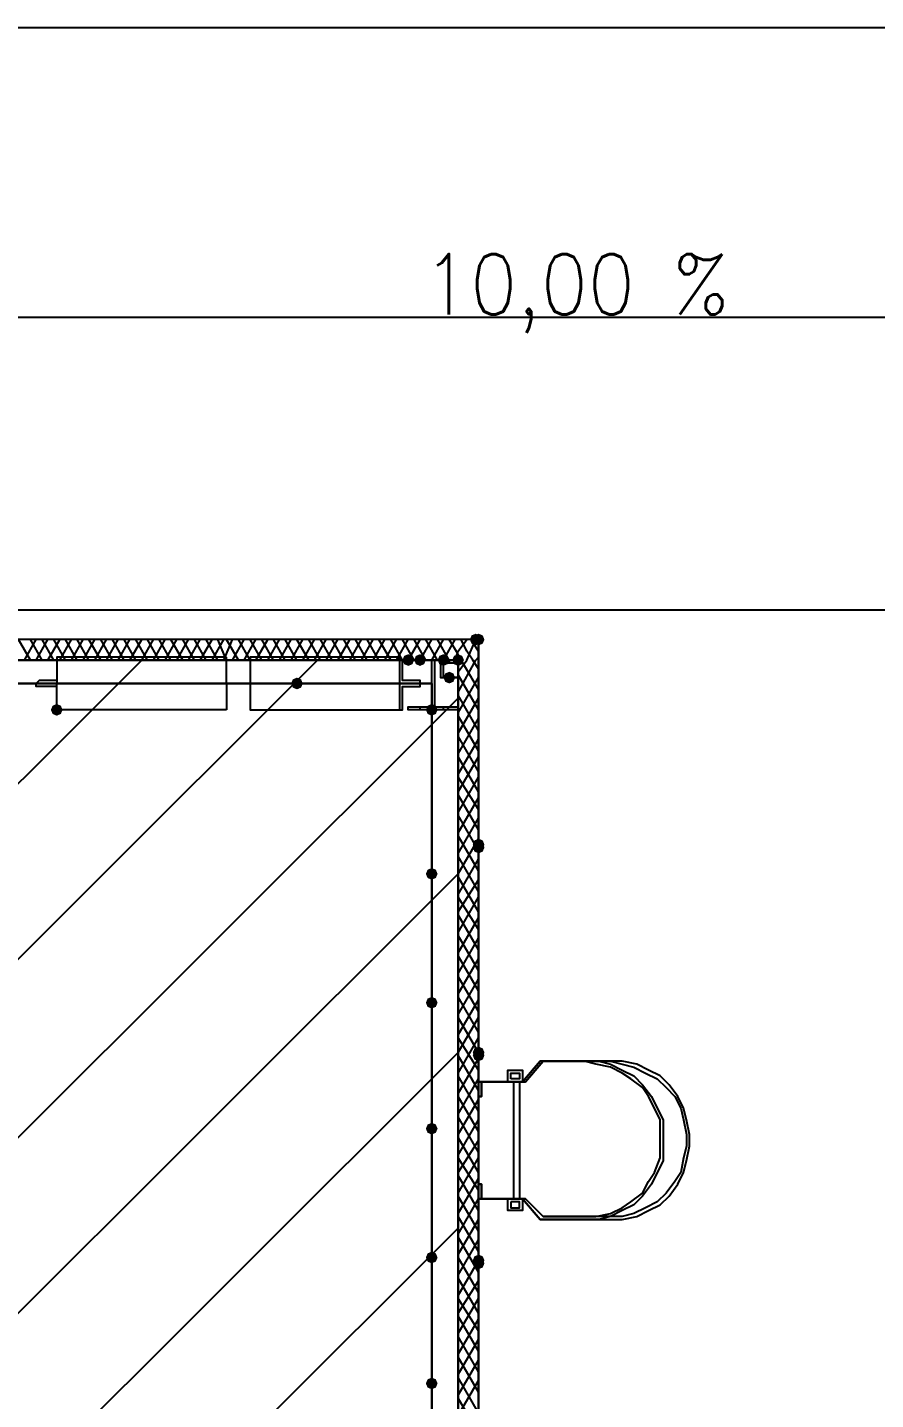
# Model space of a CAD drawing. Header units: millimetres. Extents: x 0 to 420, y 0 to 297.
# Drawn here: x 386.72 to 398.97, y 225.91 to 245.75 of the extents above; entities that cross this region are included whole.
import ezdxf

# ---------------------------------------------------------------- set-up
doc = ezdxf.new("R2010")
doc.units = ezdxf.units.MM
doc.layers.get('0').update_dxf_attribs({"linetype": 'CONTINUOUS'})
doc.styles.get("Standard").update_dxf_attribs({"font": 'STANDARD'})

msp = doc.modelspace()

# ---------------------------------------------------------------- hatches: boundary and pattern name
at = {"true_color": 0x000007}
for points in [[(393.276667, 236.897333), (393.251796, 236.837537), (393.192, 236.812667), (393.132204, 236.837537), (393.107333, 236.897333), (393.132204, 236.957129), (393.192, 236.982), (393.251796, 236.957129)], [(392.303, 236.601), (392.278129, 236.541204), (392.218333, 236.516333), (392.158537, 236.541204), (392.133667, 236.601), (392.158537, 236.660796), (392.218333, 236.685667), (392.278129, 236.660796)], [(392.303, 236.601), (392.278129, 236.541204), (392.218333, 236.516333), (392.158537, 236.541204), (392.133667, 236.601), (392.158537, 236.660796), (392.218333, 236.685667), (392.278129, 236.660796)], [(392.472333, 236.601), (392.447462, 236.541204), (392.387667, 236.516333), (392.327871, 236.541204), (392.303, 236.601), (392.327871, 236.660796), (392.387667, 236.685667), (392.447462, 236.660796)], [(392.472333, 236.601), (392.447462, 236.541204), (392.387667, 236.516333), (392.327871, 236.541204), (392.303, 236.601), (392.327871, 236.660796), (392.387667, 236.685667), (392.447462, 236.660796)], [(392.811, 236.601), (392.786129, 236.541204), (392.726333, 236.516333), (392.666538, 236.541204), (392.641667, 236.601), (392.666537, 236.660796), (392.726333, 236.685667), (392.786129, 236.660796)], [(392.811, 236.601), (392.786129, 236.541204), (392.726333, 236.516333), (392.666538, 236.541204), (392.641667, 236.601), (392.666537, 236.660796), (392.726333, 236.685667), (392.786129, 236.660796)], [(393.022667, 236.601), (392.997796, 236.541204), (392.938, 236.516333), (392.878204, 236.541204), (392.853333, 236.601), (392.878204, 236.660796), (392.938, 236.685667), (392.997796, 236.660796)], [(393.022667, 236.601), (392.997796, 236.541204), (392.938, 236.516333), (392.878204, 236.541204), (392.853333, 236.601), (392.878204, 236.660796), (392.938, 236.685667), (392.997796, 236.660796)], [(392.895667, 236.347), (392.870796, 236.287204), (392.811, 236.262333), (392.751204, 236.287204), (392.726333, 236.347), (392.751204, 236.406796), (392.811, 236.431667), (392.870796, 236.406796)], [(390.694333, 236.262333), (390.669462, 236.202537), (390.609667, 236.177667), (390.549871, 236.202537), (390.525, 236.262333), (390.549871, 236.322129), (390.609667, 236.347), (390.669462, 236.322129)], [(387.223, 235.881333), (387.198129, 235.821537), (387.138333, 235.796667), (387.078538, 235.821537), (387.053667, 235.881333), (387.078537, 235.941129), (387.138333, 235.966), (387.198129, 235.941129)], [(392.641667, 235.881333), (392.616796, 235.821537), (392.557, 235.796667), (392.497204, 235.821537), (392.472333, 235.881333), (392.497204, 235.941129), (392.557, 235.966), (392.616796, 235.941129)], [(392.641667, 233.510667), (392.616796, 233.450871), (392.557, 233.426), (392.497204, 233.450871), (392.472333, 233.510667), (392.497204, 233.570462), (392.557, 233.595333), (392.616796, 233.570463)], [(392.641667, 231.648), (392.616796, 231.588204), (392.557, 231.563333), (392.497204, 231.588204), (392.472333, 231.648), (392.497204, 231.707796), (392.557, 231.732667), (392.616796, 231.707796)], [(392.641667, 229.827667), (392.616796, 229.767871), (392.557, 229.743), (392.497204, 229.767871), (392.472333, 229.827667), (392.497204, 229.887462), (392.557, 229.912333), (392.616796, 229.887463)], [(392.641667, 227.965), (392.616796, 227.905204), (392.557, 227.880333), (392.497204, 227.905204), (392.472333, 227.965), (392.497204, 228.024796), (392.557, 228.049667), (392.616796, 228.024796)], [(392.641667, 226.144667), (392.616796, 226.084871), (392.557, 226.06), (392.497204, 226.084871), (392.472333, 226.144667), (392.497204, 226.204462), (392.557, 226.229333), (392.616796, 226.204463)]]:
    msp.add_hatch(color=0, dxfattribs=at).paths.add_polyline_path(points, flags=0)
at = {"true_color": 0x0000fe}
for points in [[(393.319, 236.897333), (393.294129, 236.837537), (393.234333, 236.812667), (393.174537, 236.837537), (393.149667, 236.897333), (393.174537, 236.957129), (393.234333, 236.982), (393.294129, 236.957129)], [(393.319, 236.897333), (393.294129, 236.837537), (393.234333, 236.812667), (393.174537, 236.837537), (393.149667, 236.897333), (393.174537, 236.957129), (393.234333, 236.982), (393.294129, 236.957129)], [(393.319, 233.934), (393.294129, 233.874204), (393.234333, 233.849333), (393.174537, 233.874204), (393.149667, 233.934), (393.174537, 233.993796), (393.234333, 234.018667), (393.294129, 233.993796)], [(393.319, 233.891667), (393.294129, 233.831871), (393.234333, 233.807), (393.174537, 233.831871), (393.149667, 233.891667), (393.174537, 233.951462), (393.234333, 233.976333), (393.294129, 233.951463)], [(393.319, 230.928333), (393.294129, 230.868537), (393.234333, 230.843667), (393.174537, 230.868537), (393.149667, 230.928333), (393.174537, 230.988129), (393.234333, 231.013), (393.294129, 230.988129)], [(393.319, 230.886), (393.294129, 230.826204), (393.234333, 230.801333), (393.174537, 230.826204), (393.149667, 230.886), (393.174537, 230.945796), (393.234333, 230.970667), (393.294129, 230.945796)], [(393.319, 227.922667), (393.294129, 227.862871), (393.234333, 227.838), (393.174537, 227.862871), (393.149667, 227.922667), (393.174537, 227.982462), (393.234333, 228.007333), (393.294129, 227.982463)], [(393.319, 227.880333), (393.294129, 227.820537), (393.234333, 227.795667), (393.174537, 227.820537), (393.149667, 227.880333), (393.174537, 227.940129), (393.234333, 227.965), (393.294129, 227.940129)]]:
    msp.add_hatch(color=0, dxfattribs=at).paths.add_polyline_path(points, flags=0)
at = {"true_color": 0x000007}
h = msp.add_hatch(color=0, dxfattribs=at)
h.paths.add_polyline_path([(393.234333, 236.939667), (393.234333, 218.863333)], flags=0)
h.paths.add_polyline_path([(393.234333, 218.863333), (393.234333, 236.939667)], flags=0)

# ---------------------------------------------------------------- linework, layer by layer
at = {"color": 0, "true_color": 0x000007}
for points in [[(407.416, 237.320667), (381.338667, 237.320667), (381.338667, 245.745), (407.416, 245.745)], [(407.416, 241.554), (381.338667, 241.554), (385.318, 237.320667)], [(392.938, 236.897333), (379.518333, 236.897333)], [(386.757333, 236.601), (386.588, 236.897333)], [(386.672667, 236.601), (386.842, 236.897333)], [(386.926667, 236.601), (386.757333, 236.897333)], [(386.842, 236.601), (387.011333, 236.897333)], [(387.096, 236.601), (386.926667, 236.897333)], [(387.011333, 236.601), (387.180667, 236.897333)], [(387.265333, 236.601), (387.096, 236.897333)], [(387.180667, 236.601), (387.35, 236.897333)], [(387.434667, 236.601), (387.265333, 236.897333)], [(387.35, 236.601), (387.519333, 236.897333)], [(387.604, 236.601), (387.434667, 236.897333)], [(387.519333, 236.601), (387.688667, 236.897333)], [(387.773333, 236.601), (387.604, 236.897333)], [(387.688667, 236.601), (387.858, 236.897333)], [(387.942667, 236.601), (387.773333, 236.897333)], [(387.858, 236.601), (388.027333, 236.897333)], [(388.112, 236.601), (387.942667, 236.897333)], [(388.027333, 236.601), (388.196667, 236.897333)], [(388.281333, 236.601), (388.112, 236.897333)], [(388.196667, 236.601), (388.366, 236.897333)], [(388.450667, 236.601), (388.281333, 236.897333)], [(388.366, 236.601), (388.535333, 236.897333)], [(388.62, 236.601), (388.450667, 236.897333)], [(388.535333, 236.601), (388.704667, 236.897333)], [(388.789333, 236.601), (388.62, 236.897333)], [(388.704667, 236.601), (388.874, 236.897333)], [(388.958667, 236.601), (388.789333, 236.897333)], [(388.874, 236.601), (389.043333, 236.897333)], [(389.128, 236.601), (388.958667, 236.897333)], [(389.043333, 236.601), (389.212667, 236.897333)], [(389.297333, 236.601), (389.128, 236.897333)], [(389.212667, 236.601), (389.382, 236.897333)], [(389.466667, 236.601), (389.297333, 236.897333)], [(389.382, 236.601), (389.551333, 236.897333)], [(389.593667, 236.601), (389.466667, 236.897333)], [(389.551333, 236.601), (389.678333, 236.897333)], [(389.763, 236.601), (389.593667, 236.897333)], [(389.678333, 236.601), (389.847667, 236.897333)], [(389.932333, 236.601), (389.763, 236.897333)], [(389.847667, 236.601), (390.017, 236.897333)], [(390.101667, 236.601), (389.932333, 236.897333)], [(390.017, 236.601), (390.186333, 236.897333)], [(390.271, 236.601), (390.101667, 236.897333)], [(390.186333, 236.601), (390.355667, 236.897333)], [(390.440333, 236.601), (390.271, 236.897333)], [(390.355667, 236.601), (390.525, 236.897333)], [(390.609667, 236.601), (390.440333, 236.897333)], [(390.525, 236.601), (390.694333, 236.897333)], [(390.779, 236.601), (390.609667, 236.897333)], [(390.694333, 236.601), (390.863667, 236.897333)], [(390.948333, 236.601), (390.779, 236.897333)], [(390.863667, 236.601), (391.033, 236.897333)], [(391.117667, 236.601), (390.948333, 236.897333)], [(391.033, 236.601), (391.202333, 236.897333)], [(391.287, 236.601), (391.117667, 236.897333)], [(391.202333, 236.601), (391.371667, 236.897333)], [(391.456333, 236.601), (391.287, 236.897333)], [(391.371667, 236.601), (391.541, 236.897333)], [(391.625667, 236.601), (391.456333, 236.897333)], [(391.541, 236.601), (391.710333, 236.897333)], [(391.795, 236.601), (391.625667, 236.897333)], [(391.710333, 236.601), (391.879667, 236.897333)], [(391.964333, 236.601), (391.795, 236.897333)], [(391.879667, 236.601), (392.049, 236.897333)], [(392.133667, 236.601), (391.964333, 236.897333)], [(392.049, 236.601), (392.218333, 236.897333)], [(392.303, 236.601), (392.133667, 236.897333)], [(392.218333, 236.601), (392.387667, 236.897333)], [(392.472333, 236.601), (392.303, 236.897333)], [(392.387667, 236.601), (392.557, 236.897333)], [(392.641667, 236.601), (392.472333, 236.897333)], [(392.557, 236.601), (392.726333, 236.897333)], [(392.811, 236.601), (392.641667, 236.897333)], [(392.726333, 236.601), (392.895667, 236.897333)], [(392.938, 236.685667), (392.811, 236.897333)], [(392.938, 236.728), (393.065, 236.897333)], [(393.234333, 236.897333), (392.938, 236.897333)], [(393.065, 236.728), (392.980333, 236.897333)], [(393.065, 236.601), (393.192, 236.897333)], [(393.149667, 236.855), (393.149667, 236.897333)], [(393.234333, 236.728), (393.149667, 236.855)], [(393.234333, 218.863333), (393.234333, 236.897333), (393.234333, 218.863333), (393.234333, 236.897333)], [(393.234333, 119.972667), (393.234333, 236.897333)], [(387.138333, 236.643333), (387.138333, 236.601)], [(392.091333, 236.643333), (389.932333, 236.643333), (389.932333, 236.262333), (392.091333, 236.262333), (392.387667, 236.262333), (392.387667, 236.304667), (392.133667, 236.304667), (392.133667, 236.347), (392.133667, 236.601), (392.091333, 236.601), (392.091333, 236.643333), (392.091333, 236.262333)], [(392.895667, 236.601), (392.938, 236.728)], [(392.938, 236.643333), (392.938, 236.685667)], [(392.980333, 236.601), (392.938, 236.643333)], [(393.149667, 236.601), (393.065, 236.728)], [(393.192, 236.601), (393.234333, 236.643333)], [(379.518333, 236.601), (392.938, 236.601)], [(387.138333, 236.601), (387.138333, 236.347), (387.138333, 236.304667), (387.096, 236.304667), (386.884333, 236.304667), (386.842, 236.262333)], [(392.557, 235.881333), (392.557, 236.601)], [(392.557, 235.881333), (392.557, 236.601)], [(392.811, 236.601), (392.811, 236.558667)], [(392.938, 236.431667), (393.065, 236.601)], [(392.938, 236.135333), (393.192, 236.601)], [(392.938, 236.601), (392.938, 202.141667)], [(393.234333, 236.177667), (392.980333, 236.601)], [(393.234333, 236.474), (393.149667, 236.601)], [(386.842, 236.262333), (387.138333, 236.262333)], [(387.138333, 235.881333), (387.138333, 236.177667), (387.138333, 236.22), (387.096, 236.22), (386.884333, 236.22), (386.842, 236.22), (386.842, 236.262333)], [(386.842, 236.262333), (387.138333, 236.262333)], [(392.091333, 236.262333), (392.091333, 235.881333), (392.133667, 235.881333), (392.133667, 236.177667), (392.133667, 236.22), (392.387667, 236.22), (392.387667, 236.262333), (392.091333, 236.262333), (389.932333, 236.262333), (389.932333, 235.881333), (392.091333, 235.881333)], [(393.234333, 235.881333), (392.938, 236.389333)], [(392.938, 235.839), (393.234333, 236.347)], [(393.234333, 235.585), (392.938, 236.093)], [(392.938, 235.542667), (393.234333, 236.050667)], [(392.218333, 235.881333), (392.218333, 235.923667)], [(392.218333, 235.881333), (392.218333, 235.923667)], [(392.387667, 235.881333), (392.387667, 235.923667)], [(392.387667, 235.881333), (392.387667, 235.923667)], [(392.726333, 235.881333), (392.726333, 235.923667)], [(392.726333, 235.881333), (392.726333, 235.923667)], [(392.938, 235.881333), (392.938, 235.923667)], [(392.938, 235.881333), (392.938, 235.923667)], [(393.234333, 235.288667), (392.938, 235.796667)], [(392.938, 235.246333), (393.234333, 235.754333)], [(393.234333, 234.992333), (392.938, 235.500333)], [(392.938, 234.95), (393.234333, 235.458)], [(392.938, 234.696), (393.234333, 235.204)], [(393.234333, 234.696), (392.938, 235.204)], [(392.938, 234.399667), (393.234333, 234.907667)], [(393.234333, 234.442), (392.938, 234.907667)], [(393.234333, 234.145667), (392.938, 234.653667)], [(392.938, 234.103333), (393.234333, 234.611333)], [(393.234333, 233.849333), (392.938, 234.357333)], [(392.938, 233.807), (393.234333, 234.315)], [(393.234333, 233.553), (392.938, 234.061)], [(392.938, 233.510667), (393.234333, 234.018667)], [(393.234333, 233.256667), (392.938, 233.764667)], [(392.938, 233.214333), (393.234333, 233.722333)], [(393.234333, 232.960333), (392.938, 233.468333)], [(392.938, 232.960333), (393.234333, 233.426)], [(392.938, 232.664), (393.234333, 233.172)], [(393.234333, 232.706333), (392.938, 233.172)], [(393.234333, 232.41), (392.938, 232.918)], [(392.938, 232.367667), (393.234333, 232.875667)], [(393.234333, 232.113667), (392.938, 232.621667)], [(392.938, 232.071333), (393.234333, 232.579333)], [(393.234333, 231.817333), (392.938, 232.325333)], [(392.938, 231.775), (393.234333, 232.283)], [(393.234333, 231.521), (392.938, 232.029)], [(392.938, 231.478667), (393.234333, 231.986667)], [(393.234333, 231.224667), (392.938, 231.732667)], [(392.938, 231.182333), (393.234333, 231.690333)], [(392.938, 230.928333), (393.234333, 231.436333)], [(393.234333, 230.928333), (392.938, 231.436333)], [(392.938, 230.632), (393.234333, 231.14)], [(393.234333, 230.674333), (392.938, 231.14)], [(393.234333, 230.378), (392.938, 230.886)], [(392.938, 230.335667), (393.234333, 230.843667)], [(393.234333, 230.081667), (392.938, 230.589667)], [(392.938, 230.039333), (393.234333, 230.547333)], [(393.234333, 229.785333), (392.938, 230.293333)], [(392.938, 229.743), (393.234333, 230.251)], [(393.234333, 229.489), (392.938, 229.997)], [(392.938, 229.446667), (393.234333, 229.954667)], [(393.234333, 229.192667), (392.938, 229.700667)], [(392.938, 229.192667), (393.234333, 229.658333)], [(392.938, 228.896333), (393.234333, 229.404333)], [(393.234333, 228.938667), (392.938, 229.404333)], [(393.234333, 228.642333), (392.938, 229.150333)], [(392.938, 228.6), (393.234333, 229.108)], [(393.234333, 228.346), (392.938, 228.854)], [(392.938, 228.303667), (393.234333, 228.811667)], [(393.234333, 228.049667), (392.938, 228.557667)], [(392.938, 228.007333), (393.234333, 228.515333)], [(393.234333, 227.753333), (392.938, 228.261333)], [(392.938, 227.711), (393.234333, 228.219)], [(393.234333, 227.457), (392.938, 227.965)], [(392.938, 227.414667), (393.234333, 227.922667)], [(393.234333, 227.160667), (392.938, 227.668667)], [(392.938, 227.160667), (393.234333, 227.626333)], [(392.938, 226.864333), (393.234333, 227.372333)], [(393.234333, 226.906667), (392.938, 227.372333)], [(393.234333, 226.610333), (392.938, 227.118333)], [(392.938, 226.568), (393.234333, 227.076)], [(393.234333, 226.314), (392.938, 226.822)], [(392.938, 226.271667), (393.234333, 226.779667)], [(393.234333, 226.017667), (392.938, 226.525667)], [(392.938, 225.975333), (393.234333, 226.483333)], [(393.234333, 225.721333), (392.938, 226.229333)], [(392.938, 225.679), (393.234333, 226.187)], [(393.234333, 225.425), (392.938, 225.933)]]:
    msp.add_lwpolyline(points, dxfattribs=at)
for points in [[(393.234333, 236.939667), (393.234333, 218.863333)], [(393.234333, 218.863333), (393.234333, 236.939667)], [(393.234333, 218.863333), (393.234333, 236.939667)], [(393.234333, 218.863333), (393.234333, 236.897333)], [(389.593667, 236.643333), (387.138333, 236.643333), (387.138333, 236.262333), (389.593667, 236.262333)], [(392.938, 236.601), (258.868333, 236.601), (258.868333, 205.613), (242.189, 205.613), (242.189, 236.601), (108.161667, 236.601), (108.161667, 119.972667), (242.189, 119.972667), (242.189, 150.960667), (258.868333, 150.960667), (258.868333, 119.972667), (392.938, 119.972667)], [(392.938, 235.881333), (392.218333, 235.881333), (392.218333, 235.923667), (392.557, 235.923667), (392.557, 236.601), (392.218333, 236.601), (392.938, 236.601), (392.599333, 236.601), (392.599333, 235.923667), (392.938, 235.923667)], [(392.938, 235.881333), (392.218333, 235.881333), (392.218333, 235.923667), (392.557, 235.923667), (392.557, 236.601), (392.218333, 236.601), (392.938, 236.601), (392.599333, 236.601), (392.599333, 235.923667), (392.938, 235.923667)], [(392.938, 236.601), (392.684, 236.601), (392.684, 236.347), (392.938, 236.347)], [(392.938, 236.558667), (392.938, 236.347), (392.726333, 236.347), (392.726333, 236.558667)], [(242.189, 236.262333), (242.189, 205.613), (258.868333, 205.613), (258.868333, 236.262333), (392.557, 236.262333), (392.557, 120.311333), (258.868333, 120.311333), (258.868333, 150.960667), (242.189, 150.960667), (242.189, 120.311333), (108.500333, 120.311333), (108.500333, 236.262333)], [(385.741333, 236.262333), (387.773333, 236.262333)], [(389.593667, 235.881333), (387.138333, 235.881333), (387.138333, 236.262333), (389.593667, 236.262333)], [(388.916333, 236.262333), (390.609667, 236.262333)], [(391.456333, 236.262333), (392.472333, 236.262333)], [(393.234333, 229.023333), (393.276667, 229.023333), (393.276667, 228.811667), (393.911667, 228.811667), (394.165667, 228.557667), (394.758333, 228.557667), (394.927667, 228.557667), (395.139333, 228.6), (395.308667, 228.684667), (395.435667, 228.769333), (395.605, 228.896333), (395.689667, 229.065667), (395.774333, 229.192667), (395.859, 229.404333), (395.859, 229.573667), (395.859, 229.743), (395.859, 229.954667), (395.774333, 230.124), (395.689667, 230.293333), (395.605, 230.420333), (395.435667, 230.547333), (395.308667, 230.632), (395.139333, 230.716667), (394.927667, 230.759), (394.758333, 230.801333), (394.165667, 230.801333), (393.911667, 230.505), (393.276667, 230.505), (393.276667, 230.293333), (393.234333, 230.293333), (393.234333, 230.505), (393.869333, 230.505), (394.123333, 230.801333), (394.758333, 230.801333), (394.97, 230.801333), (395.139333, 230.759), (395.308667, 230.674333), (395.478, 230.589667), (395.605, 230.462667), (395.732, 230.293333), (395.816667, 230.124), (395.901333, 229.954667), (395.901333, 229.743), (395.901333, 229.573667), (395.901333, 229.362), (395.816667, 229.192667), (395.732, 229.023333), (395.605, 228.854), (395.478, 228.727), (395.308667, 228.642333), (395.139333, 228.557667), (394.97, 228.515333), (394.758333, 228.515333), (394.123333, 228.515333), (393.869333, 228.811667), (393.234333, 228.811667), (393.234333, 229.023333), (393.234333, 228.811667), (393.869333, 228.811667), (394.123333, 228.515333), (395.139333, 228.515333), (395.308667, 228.515333), (395.520333, 228.557667), (395.689667, 228.642333), (395.859, 228.727), (395.986, 228.854), (396.113, 229.023333), (396.197667, 229.192667), (396.24, 229.362), (396.282333, 229.573667), (396.282333, 229.743), (396.24, 229.954667), (396.197667, 230.124), (396.113, 230.293333), (395.986, 230.462667), (395.859, 230.589667), (395.689667, 230.674333), (395.520333, 230.759), (395.308667, 230.801333), (395.139333, 230.801333), (394.123333, 230.801333), (393.869333, 230.505), (393.234333, 230.505), (393.234333, 230.293333), (393.276667, 230.293333), (393.276667, 230.505), (393.911667, 230.505), (394.165667, 230.801333), (395.139333, 230.801333), (395.308667, 230.759), (395.478, 230.716667), (395.647333, 230.632), (395.816667, 230.547333), (395.943667, 230.420333), (396.070667, 230.293333), (396.155333, 230.124), (396.197667, 229.954667), (396.24, 229.743), (396.24, 229.573667), (396.197667, 229.404333), (396.155333, 229.192667), (396.070667, 229.065667), (395.943667, 228.896333), (395.816667, 228.769333), (395.647333, 228.684667), (395.478, 228.6), (395.308667, 228.557667), (395.139333, 228.557667), (394.165667, 228.557667), (393.911667, 228.811667), (393.276667, 228.811667), (393.276667, 229.023333)], [(393.657667, 230.505), (393.657667, 230.674333), (393.869333, 230.674333), (393.869333, 230.505)], [(393.7, 230.547333), (393.7, 230.632), (393.827, 230.632), (393.827, 230.547333)], [(393.742333, 230.505), (393.827, 230.505), (393.827, 228.811667), (393.742333, 228.811667)], [(393.657667, 228.811667), (393.869333, 228.811667), (393.869333, 228.642333), (393.657667, 228.642333)], [(393.7, 228.769333), (393.7, 228.684667), (393.827, 228.684667), (393.827, 228.769333)]]:
    msp.add_lwpolyline(points, close=True, dxfattribs=at)
at = {"color": 0, "true_color": 0x000003}
for points in [[(353.864334, 202.141666), (388.366, 236.600999)], [(356.404334, 202.141666), (390.906, 236.600999)], [(358.986667, 202.141666), (392.938, 236.050666)], [(361.526667, 202.141666), (392.938, 233.510666)], [(364.109, 202.141666), (392.938, 230.928332)], [(366.649, 202.141666), (392.938, 228.388332)]]:
    msp.add_lwpolyline(points, dxfattribs=at)
at = {"color": 0, "true_color": 0x00002b}
msp.add_lwpolyline([(363.728, 236.601), (363.728, 202.141667), (392.938, 202.141667), (392.938, 236.601)], close=True, dxfattribs=at)
at = {"color": 0, "true_color": 0x0000fe}
msp.add_lwpolyline([(242.189, 236.262333), (108.500333, 236.262333), (108.500333, 120.311333), (242.189, 120.311333), (242.189, 150.960667), (258.868333, 150.960667), (258.868333, 120.311333), (392.557, 120.311333), (392.557, 236.262333), (258.868333, 236.262333), (258.868333, 205.613), (242.189, 205.613)], close=True, dxfattribs=at)

# ---------------------------------------------------------------- texts
at = {"color": 0, "true_color": 0x000007, "insert": (392.43, 242.468366), "char_height": 0.872032, "width": 4.28749084, "attachment_point": 1}
msp.add_mtext('10,00 %', dxfattribs=at)

doc.saveas('drawing.dxf')
